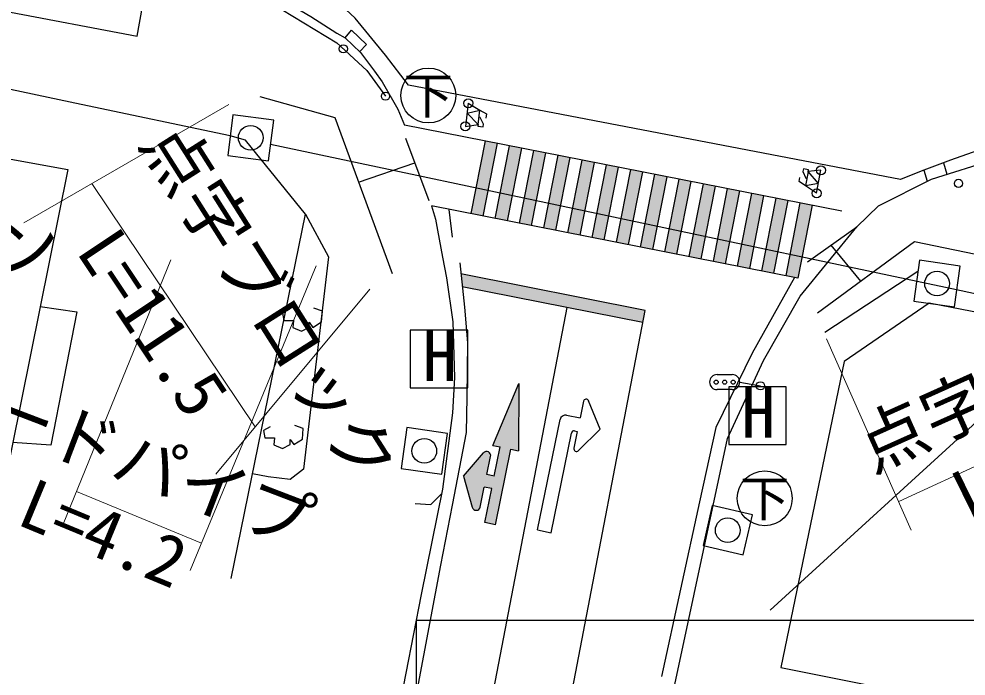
# Model space of a CAD drawing. Units: millimetres at full size, sheet at 1:1000; details may follow other scales. Extents: x 40000 to 680000, y 20000 to 380000.
# Drawn here: x 460896 to 495421, y 248186 to 272125 of the extents above; entities that cross this region are included whole.
import ezdxf
from ezdxf.enums import TextEntityAlignment as Align

# ---------------------------------------------------------------- set-up
doc = ezdxf.new("R2010")
doc.units = ezdxf.units.MM
doc.header["$LTSCALE"] = 1000
for name, color, linetype, lineweight in [('M-BGD', 7, 'Continuous', 25), ('M-BGD-EXST', 7, 'Continuous', 25), ('M-STR-HTXT', 7, 'Continuous', 13), ('M-STR-STRC', 7, 'Continuous', 25)]:
    doc.layers.add(name, color=color, linetype=linetype, lineweight=lineweight)
doc.styles.add('ＭＳ ゴシック', font='')
doc.styles.get('ＭＳ ゴシック').set_extended_font_data('MS Gothic')

msp = doc.modelspace()

# ---------------------------------------------------------------- hatches: boundary and pattern name
at = {"layer": 'M-STR-STRC'}
for points in [[(478328, 267594), (477887, 267681), (477366, 265032), (477807, 264945)], [(479211, 267420), (478770, 267507), (478249, 264858), (478690, 264771)], [(480094, 267247), (479653, 267333), (479132, 264684), (479573, 264597)], [(480978, 267073), (480536, 267160), (480015, 264511), (480456, 264424)], [(480898, 264337), (481340, 264250), (481861, 266899), (481419, 266986)], [(482744, 266726), (482302, 266812), (481781, 264163), (482223, 264076)], [(483627, 266552), (483185, 266639), (482664, 263989), (483106, 263903)], [(483547, 263816), (483989, 263729), (484510, 266378), (484068, 266465)], [(485393, 266205), (484951, 266291), (484430, 263642), (484872, 263555)], [(486276, 266031), (485834, 266118), (485313, 263468), (485755, 263382)], [(487159, 265857), (486718, 265944), (486197, 263295), (486638, 263208)], [(487080, 263121), (487521, 263034), (488042, 265684), (487601, 265770)], [(488925, 265510), (488484, 265597), (487963, 262947), (488404, 262861)], [(488846, 262774), (489287, 262687), (489808, 265336), (489367, 265423)], [(477005, 262839), (477054, 262371), (483643, 261061), (483728, 261502)], [(477861, 255072), (478130, 255016), (477875, 253777), (478265, 253697), (478832, 256451), (479101, 256395), (479121, 258839), (478173, 256586), (478442, 256531), (478225, 255474), (477955, 255529), (478090, 256185, 0.77336), (477830, 256313), (477100, 255467), (477420, 254333, 0.78564), (477711, 254344)]]:
    msp.add_hatch(color=256, dxfattribs=at).paths.add_polyline_path(points)
h = msp.add_hatch(color=256, dxfattribs=at)
edge = h.paths.add_edge_path()
edge.add_line((481152, 257118), (481250, 257098))

# ---------------------------------------------------------------- linework, layer by layer
at = {"layer": 'M-BGD'}
for p, q in [((494593, 266884), (494722, 266470)), ((493877, 266613), (494005, 266217)), ((493668, 262921), (490270, 260699))]:
    msp.add_line(p, q, dxfattribs=at)
for points in [[(460542, 273622), (460335, 272426), (465204, 271498), (465593, 273667), (465770, 274090), (466009, 274413), (466282, 274597), (466593, 274691), (466875, 274730), (467010, 274711), (467317, 274589), (467679, 274428), (468300, 274177), (470027, 273136), (470773, 272666), (471536, 272210), (472489, 271607), (472791, 271438), (473345, 270903), (473863, 270219), (474140, 269835), (474705, 268840), (474954, 268258)], [(470475, 272469), (472480, 271253), (473575, 270251), (474259, 269312)], [(472791, 271438), (473023, 271711), (473567, 271191), (473316, 270931)], [(468597, 267863), (463162, 269014), (453022, 271161)], [(450226, 257107), (452484, 268486), (462679, 266636), (459605, 251452)], [(468637, 251746), (471338, 265017), (469156, 267704), (468597, 267863)], [(507890, 259487), (495078, 262257), (470070, 267552)], [(484297, 245493), (486729, 256839), (488038, 259686), (489368, 262028), (491436, 264550), (492224, 265319), (494157, 266294), (496480, 267019), (498765, 267187), (502747, 267288)], [(475935, 265313), (476078, 264827), (476158, 264428), (476331, 263442), (476477, 262690), (476717, 261091), (476777, 259060), (476697, 257776), (476331, 254992), (475556, 251157), (474723, 246860)], [(471338, 265017), (472179, 263458), (471273, 255720), (470783, 255349), (469985, 255441), (469413, 255557)], [(461670, 261655), (463004, 261456), (462065, 256600), (460666, 256692)], [(470744, 261542), (470507, 261406), (470549, 261135), (470905, 261143), (470880, 260881), (471193, 260754), (471473, 260898), (471473, 261076), (471609, 260889), (471922, 261093), (471956, 261482), (471651, 261584)], [(470051, 257268), (469814, 257133), (469856, 256862), (470212, 256870), (470187, 256608), (470500, 256480), (470780, 256624), (470780, 256802), (470916, 256616), (471229, 256819), (471263, 257209), (470958, 257311)], [(475337, 254470), (475905, 254430), (476299, 254830)]]:
    msp.add_lwpolyline(points, dxfattribs=at)
for points in [[(468505, 267146), (469993, 266955), (470184, 268443), (468696, 268634)], [(493516, 261849), (495001, 261639), (495212, 263124), (493726, 263334)], [(499914, 260643), (494071, 261773), (490974, 259651), (488670, 248496), (497225, 246787)], [(474825, 255753), (476310, 255543), (476519, 257028), (475034, 257238)], [(485834, 252938), (487295, 252600), (487633, 254061), (486172, 254399)]]:
    msp.add_lwpolyline(points, close=True, dxfattribs=at)
for centre, radius in [((472718, 271035), 150), ((474259, 269312), 150), ((469345, 267795), 450), ((495146, 266133), 150), ((494364, 262486), 450), ((475672, 256390), 450), ((486734, 253500), 450)]:
    msp.add_circle(centre, radius, dxfattribs=at)
at = {"layer": 'M-BGD-EXST'}
for p, q in [((477262, 260791), (475162, 260791)), ((475162, 260791), (475162, 258691)), ((477262, 258691), (477262, 260791)), ((475162, 258691), (477262, 258691)), ((488869, 258724), (486769, 258724)), ((486769, 258724), (486769, 256624)), ((488869, 256624), (488869, 258724)), ((486769, 256624), (488869, 256624))]:
    msp.add_line(p, q, dxfattribs=at)
for centre in [(475821, 269336), (488082, 254660)]:
    msp.add_circle(centre, 1000, dxfattribs=at)
at = {"layer": 'M-STR-HTXT'}
for p, q in [((461075, 264698), (468552, 269006)), ((463553, 266126), (469510, 257267)), ((462511, 253723), (466436, 263346)), ((467143, 252029), (471733, 263132)), ((468068, 255539), (473693, 262279)), ((490335, 260472), (493426, 253507)), ((492966, 254543), (504098, 259682)), ((462996, 254911), (467555, 253026))]:
    msp.add_line(p, q, dxfattribs=at)
at = {"layer": 'M-STR-STRC'}
for p, q in [((477231, 268698), (477695, 268804)), ((477231, 268698), (477634, 268280)), ((490895, 265122), (474954, 268258)), ((474989, 267782), (475833, 265515)), ((477887, 267681), (477366, 265032)), ((478328, 267594), (477807, 264945)), ((478770, 267507), (478249, 264858)), ((479211, 267420), (478690, 264771)), ((479653, 267333), (479132, 264684)), ((480094, 267247), (479573, 264597)), ((473278, 266180), (475322, 266886)), ((480536, 267160), (480015, 264511)), ((480978, 267073), (480456, 264424)), ((481419, 266986), (480898, 264337)), ((481861, 266899), (481340, 264250)), ((482302, 266812), (481781, 264163)), ((482744, 266726), (482223, 264076)), ((483185, 266639), (482664, 263989)), ((483627, 266552), (483106, 263903)), ((505896, 266677), (488277, 250583)), ((490040, 266127), (489665, 266570)), ((484068, 266465), (483547, 263816)), ((484510, 266378), (483989, 263729)), ((484951, 266291), (484430, 263642)), ((485393, 266205), (484872, 263555)), ((485834, 266118), (485313, 263468)), ((486276, 266031), (485755, 263382)), ((486718, 265944), (486197, 263295)), ((487159, 265857), (486638, 263208)), ((490040, 266127), (489570, 266051)), ((487601, 265770), (487080, 263121)), ((488042, 265684), (487521, 263034)), ((488484, 265597), (487963, 262947)), ((488925, 265510), (488404, 262861)), ((489287, 262687), (475935, 265313)), ((476572, 265188), (476693, 264180)), ((489367, 265423), (488846, 262774)), ((489808, 265336), (489287, 262687)), ((489644, 263280), (491436, 264550)), ((490493, 263882), (491572, 262572)), ((483728, 261502), (477005, 262839)), ((483640, 261061), (477054, 262371)), ((478028, 246785), (480884, 261609)), ((480787, 246236), (483728, 261502)), ((486346, 259171), (486896, 259171)), ((478173, 256586), (479121, 258839)), ((479121, 258839), (479101, 256395)), ((486896, 258621), (486346, 258621)), ((487171, 258896), (487926, 258760)), ((481474, 258195), (481350, 257588)), ((482084, 257183), (481664, 258213)), ((480860, 257688), (481350, 257588)), ((479804, 253509), (480624, 257532)), ((480294, 253409), (481034, 257040)), ((481250, 257098), (481126, 256491)), ((481152, 257118), (481250, 257098)), ((481295, 256400), (482084, 257183)), ((478173, 256586), (478442, 256531)), ((478225, 255474), (478442, 256531)), ((477100, 255467), (477830, 256313)), ((477955, 255529), (478090, 256185)), ((478265, 253697), (478832, 256451)), ((478832, 256451), (479101, 256395)), ((478225, 255474), (477955, 255529)), ((477100, 255467), (477420, 254333)), ((477711, 254344), (477861, 255072)), ((478130, 255016), (477861, 255072)), ((477875, 253777), (478130, 255016)), ((478265, 253697), (477875, 253777)), ((479804, 253509), (480294, 253409)), ((475389, 250225), (498889, 250225)), ((475389, 228225), (475389, 250225))]:
    msp.add_line(p, q, dxfattribs=at)
for points in [[(496924, 267567), (495856, 267336), (494853, 266982), (493779, 266576), (493026, 266275), (475102, 269713), (474260, 270803), (473148, 272151), (472284, 272970), (471379, 273725), (470755, 274227), (470097, 274722), (469391, 275174), (468172, 275842), (463614, 276826), (458009, 277882), (451615, 279239), (448876, 279825), (442682, 281140), (439536, 281777)], [(469681, 269301), (472408, 268540), (474506, 262849)], [(477276, 269054), (477169, 268210), (477634, 268280), (477695, 268804)], [(477276, 269054), (477695, 268804), (477938, 268671), (477918, 268516)], [(477634, 268280), (477630, 268216), (477814, 268193), (477826, 268294), (477708, 268536), (477665, 268541)], [(489665, 266570), (489672, 266634), (489490, 266669), (489472, 266568), (489575, 266320), (489617, 266312)], [(489973, 265775), (490133, 266611), (489665, 266570), (489570, 266051)], [(490002, 261417), (493536, 264017), (499066, 262873), (499838, 266640)], [(489973, 265775), (489570, 266051), (489336, 266199), (489366, 266353)], [(476962, 263245), (477133, 261619), (477245, 260326), (477223, 258342), (477200, 257061), (476693, 254414), (476259, 252224), (475252, 246875)], [(489168, 262710), (487622, 259946), (486300, 257246), (485709, 254539), (484316, 248176)]]:
    msp.add_lwpolyline(points, dxfattribs=at)
for centre, radius in [((477276, 269054), 165), ((477169, 268210), 165), ((490133, 266611), 165), ((489973, 265775), 165), ((486313, 258893), 75), ((486623, 258893), 75), ((486933, 258893), 75), ((487926, 258760), 150)]:
    msp.add_circle(centre, radius, dxfattribs=at)
for centre, radius, start, end in [((486346, 258896), 275, 90, 180), ((486896, 258896), 275, 360, 90), ((486346, 258896), 275, 180, 270), ((486896, 258896), 275, 270, 360), ((481572, 258175), 100, 22.1701, 168.48), ((480820, 257492), 200, 78.5444, 168.48), ((481132, 257020), 100, 78.48, 168.48), ((477944, 256215), 150, 348.3589, 139.227), ((481224, 256471), 100, 168.48, 314.79), ((477564, 254374), 150, 195.7402, 348.3589)]:
    msp.add_arc(centre, radius, start, end, dxfattribs=at)

# ---------------------------------------------------------------- texts
at = {"layer": 'M-BGD-EXST', "style": 'ＭＳ ゴシック'}
for p in [(475821, 269336), (488082, 254660)]:
    msp.add_text('下', height=1320, dxfattribs=at).set_placement(p, align=Align.MIDDLE_CENTER)
for p in [(475615, 258383), (487222, 256316)]:
    msp.add_text('H', height=1833, dxfattribs=at).set_placement(p, align=Align.BOTTOM_LEFT)
at = {"layer": 'M-STR-HTXT', "style": 'ＭＳ ゴシック'}
for s, rotation, p in [('点字ブロック', 302.344, (464806, 267318)), ('ローソン', 0.186, (452361, 262340)), ('L=11.5', 303.69, (462491, 263357)), ('点字ブロック', 24.15, (492213, 255090)), ('ガードパイプ', 339.069, (456960, 257648)), ('L=25.4', 26.173, (495754, 253311)), ('L=4.2', 337.501, (460539, 253230))]:
    msp.add_text(s, height=1833, rotation=rotation, dxfattribs=at).set_placement(p, align=Align.BOTTOM_LEFT)

doc.saveas('drawing.dxf')
